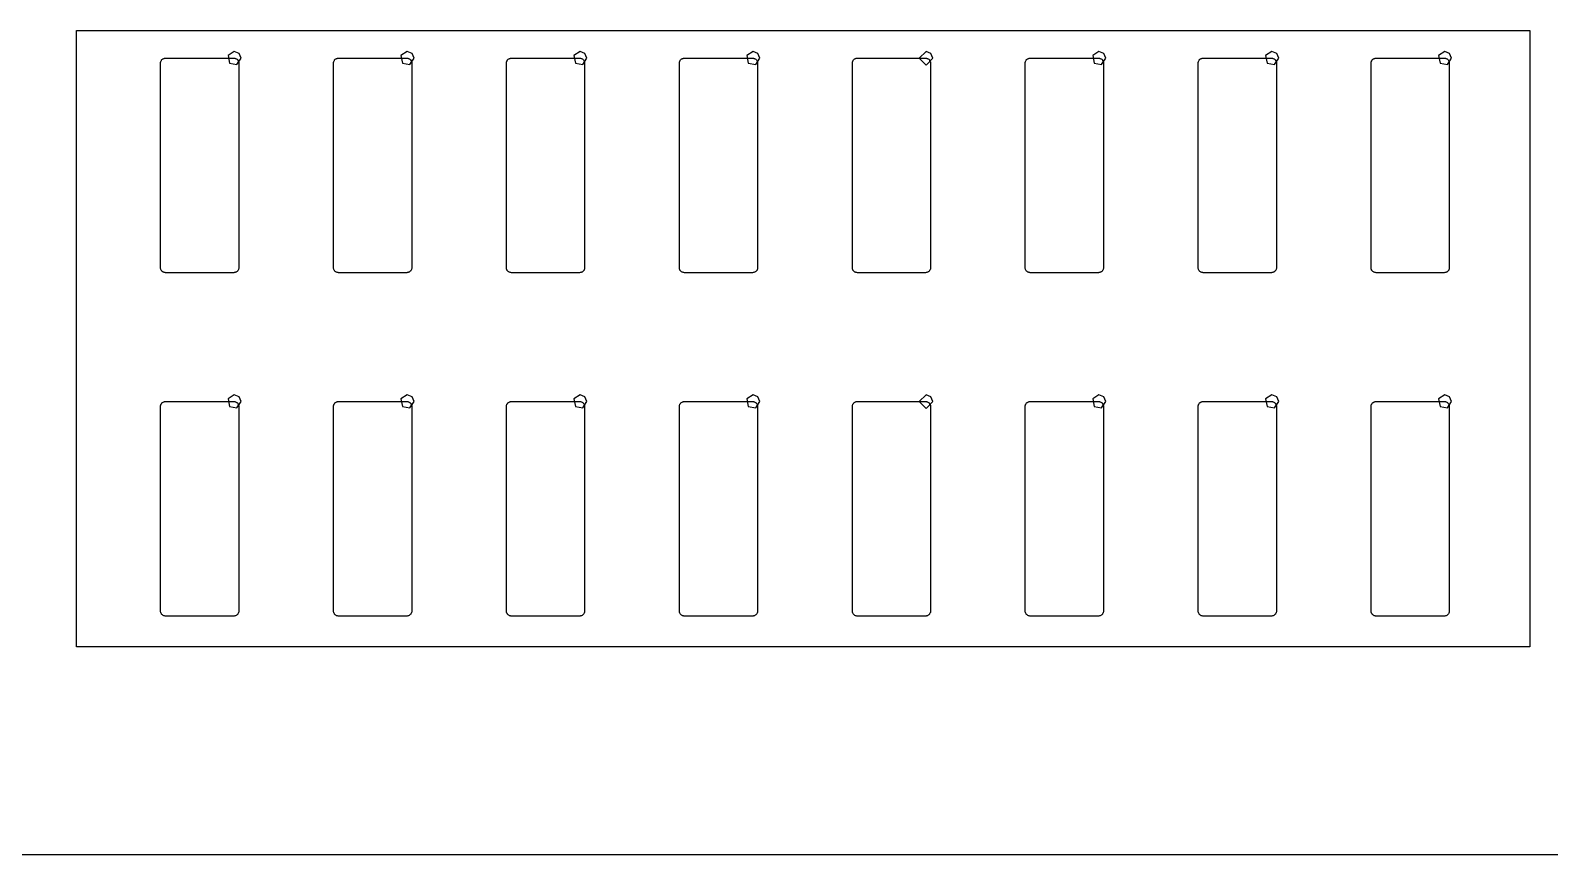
# Model space of a CAD drawing. Extents: x 114 to 258, y 8 to 198.
# Drawn here: x 220.57 to 242.89, y 153.01 to 165.11 of the extents above; entities that cross this region are included whole.
import ezdxf

# ---------------------------------------------------------------- set-up
doc = ezdxf.new("R2010")
doc.units = 0

msp = doc.modelspace()

# ---------------------------------------------------------------- linework, layer by layer
at = {"layer": 'Layer 1', "color": 7}
for points in [[(221.24924, 165.10996), (242.59794, 165.10996)], [(221.24924, 156.05994), (221.24924, 165.10996)], [(242.59794, 165.10996), (242.59794, 156.05994)], [(222.50146, 164.67562), (222.50654, 164.6807)], [(222.50654, 164.6807), (222.51162, 164.68578)], [(222.51162, 164.68578), (222.51924, 164.69086)], [(222.51924, 164.69086), (222.52432, 164.6934)], [(222.52432, 164.6934), (222.53194, 164.69594)], [(222.53194, 164.69594), (222.53956, 164.69848)], [(222.53956, 164.69848), (222.54464, 164.70102)], [(222.54464, 164.70102), (222.55226, 164.70102)], [(222.55226, 164.70102), (222.55988, 164.70356)], [(222.55988, 164.70356), (223.56064, 164.70356)], [(223.568514, 164.80102), (223.476126, 164.739288), (223.497803, 164.630309), (223.606782, 164.608632), (223.668514, 164.70102), (223.639225, 164.771731), (223.568514, 164.80102), (223.568514, 164.80102)], [(223.56064, 164.70356), (223.56826, 164.70102)], [(223.56826, 164.70102), (223.57588, 164.70102)], [(223.57588, 164.70102), (223.58096, 164.69848)], [(223.58096, 164.69848), (223.58858, 164.69594)], [(223.58858, 164.69594), (223.5962, 164.6934)], [(223.5962, 164.6934), (223.60128, 164.69086)], [(223.60128, 164.69086), (223.6089, 164.68578)], [(223.6089, 164.68578), (223.61398, 164.6807)], [(223.61398, 164.6807), (223.61906, 164.67562)], [(225.04146, 164.67562), (225.04654, 164.6807)], [(225.04654, 164.6807), (225.05162, 164.68578)], [(225.05162, 164.68578), (225.05924, 164.69086)], [(225.05924, 164.69086), (225.06432, 164.6934)], [(225.06432, 164.6934), (225.07194, 164.69594)], [(225.07194, 164.69594), (225.07956, 164.69848)], [(225.07956, 164.69848), (225.08464, 164.70102)], [(225.08464, 164.70102), (225.09226, 164.70102)], [(225.09226, 164.70102), (225.09988, 164.70356)], [(225.09988, 164.70356), (226.10064, 164.70356)], [(226.108514, 164.80102), (226.016126, 164.739288), (226.037803, 164.630309), (226.146782, 164.608632), (226.208514, 164.70102), (226.179225, 164.771731), (226.108514, 164.80102), (226.108514, 164.80102)], [(226.10064, 164.70356), (226.10826, 164.70102)], [(226.10826, 164.70102), (226.11588, 164.70102)], [(226.11588, 164.70102), (226.12096, 164.69848)], [(226.12096, 164.69848), (226.12858, 164.69594)], [(226.12858, 164.69594), (226.1362, 164.6934)], [(226.1362, 164.6934), (226.14128, 164.69086)], [(226.14128, 164.69086), (226.1489, 164.68578)], [(226.1489, 164.68578), (226.15398, 164.6807)], [(226.15398, 164.6807), (226.15906, 164.67562)], [(227.58146, 164.67562), (227.58654, 164.6807)], [(227.58654, 164.6807), (227.59162, 164.68578)], [(227.59162, 164.68578), (227.59924, 164.69086)], [(227.59924, 164.69086), (227.60432, 164.6934)], [(227.60432, 164.6934), (227.61194, 164.69594)], [(227.61194, 164.69594), (227.61956, 164.69848)], [(227.61956, 164.69848), (227.62464, 164.70102)], [(227.62464, 164.70102), (227.63226, 164.70102)], [(227.63226, 164.70102), (227.63988, 164.70356)], [(227.63988, 164.70356), (228.64064, 164.70356)], [(228.648514, 164.80102), (228.556126, 164.739288), (228.577803, 164.630309), (228.686782, 164.608632), (228.748514, 164.70102), (228.719225, 164.771731), (228.648514, 164.80102), (228.648514, 164.80102)], [(228.64064, 164.70356), (228.64826, 164.70102)], [(228.64826, 164.70102), (228.65588, 164.70102)], [(228.65588, 164.70102), (228.66096, 164.69848)], [(228.66096, 164.69848), (228.66858, 164.69594)], [(228.66858, 164.69594), (228.6762, 164.6934)], [(228.6762, 164.6934), (228.68128, 164.69086)], [(228.68128, 164.69086), (228.6889, 164.68578)], [(228.6889, 164.68578), (228.69398, 164.6807)], [(228.69398, 164.6807), (228.69906, 164.67562)], [(230.12146, 164.67562), (230.12654, 164.6807)], [(230.12654, 164.6807), (230.13162, 164.68578)], [(230.13162, 164.68578), (230.13924, 164.69086)], [(230.13924, 164.69086), (230.14432, 164.6934)], [(230.14432, 164.6934), (230.15194, 164.69594)], [(230.15194, 164.69594), (230.15956, 164.69848)], [(230.15956, 164.69848), (230.16464, 164.70102)], [(230.16464, 164.70102), (230.17226, 164.70102)], [(230.17226, 164.70102), (230.17988, 164.70356)], [(230.17988, 164.70356), (231.18064, 164.70356)], [(231.188514, 164.80102), (231.096126, 164.739288), (231.117803, 164.630309), (231.226782, 164.608632), (231.288514, 164.70102), (231.259225, 164.771731), (231.188514, 164.80102), (231.188514, 164.80102)], [(231.18064, 164.70356), (231.18826, 164.70102)], [(231.18826, 164.70102), (231.19588, 164.70102)], [(231.19588, 164.70102), (231.20096, 164.69848)], [(231.20096, 164.69848), (231.20858, 164.69594)], [(231.20858, 164.69594), (231.2162, 164.6934)], [(231.2162, 164.6934), (231.22128, 164.69086)], [(231.22128, 164.69086), (231.2289, 164.68578)], [(231.2289, 164.68578), (231.23398, 164.6807)], [(231.23398, 164.6807), (231.23906, 164.67562)], [(232.66146, 164.67562), (232.66654, 164.6807)], [(232.66654, 164.6807), (232.67162, 164.68578)], [(232.67162, 164.68578), (232.67924, 164.69086)], [(232.67924, 164.69086), (232.68432, 164.6934)], [(232.68432, 164.6934), (232.69194, 164.69594)], [(232.69194, 164.69594), (232.69956, 164.69848)], [(232.69956, 164.69848), (232.70464, 164.70102)], [(232.70464, 164.70102), (232.71226, 164.70102)], [(232.71226, 164.70102), (232.71988, 164.70356)], [(232.71988, 164.70356), (233.72064, 164.70356)], [(233.728514, 164.80102), (233.628514, 164.70102), (233.728514, 164.60102), (233.828514, 164.70102), (233.799225, 164.771731), (233.728514, 164.80102), (233.728514, 164.80102)], [(233.72064, 164.70356), (233.72826, 164.70102)], [(233.72826, 164.70102), (233.73588, 164.70102)], [(233.73588, 164.70102), (233.74096, 164.69848)], [(233.74096, 164.69848), (233.74858, 164.69594)], [(233.74858, 164.69594), (233.7562, 164.6934)], [(233.7562, 164.6934), (233.76128, 164.69086)], [(233.76128, 164.69086), (233.7689, 164.68578)], [(233.7689, 164.68578), (233.77398, 164.6807)], [(233.77398, 164.6807), (233.77906, 164.67562)], [(235.20146, 164.67562), (235.20654, 164.6807)], [(235.20654, 164.6807), (235.21162, 164.68578)], [(235.21162, 164.68578), (235.21924, 164.69086)], [(235.21924, 164.69086), (235.22432, 164.6934)], [(235.22432, 164.6934), (235.23194, 164.69594)], [(235.23194, 164.69594), (235.23956, 164.69848)], [(235.23956, 164.69848), (235.24464, 164.70102)], [(235.24464, 164.70102), (235.25226, 164.70102)], [(235.25226, 164.70102), (235.25988, 164.70356)], [(235.25988, 164.70356), (236.26064, 164.70356)], [(236.268514, 164.80102), (236.176126, 164.739288), (236.197803, 164.630309), (236.306782, 164.608632), (236.368514, 164.70102), (236.339225, 164.771731), (236.268514, 164.80102), (236.268514, 164.80102)], [(236.26064, 164.70356), (236.26826, 164.70102)], [(236.26826, 164.70102), (236.27588, 164.70102)], [(236.27588, 164.70102), (236.28096, 164.69848)], [(236.28096, 164.69848), (236.28858, 164.69594)], [(236.28858, 164.69594), (236.2962, 164.6934)], [(236.2962, 164.6934), (236.30128, 164.69086)], [(236.30128, 164.69086), (236.3089, 164.68578)], [(236.3089, 164.68578), (236.31398, 164.6807)], [(236.31398, 164.6807), (236.31906, 164.67562)], [(237.74146, 164.67562), (237.74654, 164.6807)], [(237.74654, 164.6807), (237.75162, 164.68578)], [(237.75162, 164.68578), (237.75924, 164.69086)], [(237.75924, 164.69086), (237.76432, 164.6934)], [(237.76432, 164.6934), (237.77194, 164.69594)], [(237.77194, 164.69594), (237.77956, 164.69848)], [(237.77956, 164.69848), (237.78464, 164.70102)], [(237.78464, 164.70102), (237.79226, 164.70102)], [(237.79226, 164.70102), (237.79988, 164.70356)], [(237.79988, 164.70356), (238.80064, 164.70356)], [(238.808514, 164.80102), (238.716126, 164.739288), (238.737803, 164.630309), (238.846782, 164.608632), (238.908514, 164.70102), (238.879225, 164.771731), (238.808514, 164.80102), (238.808514, 164.80102)], [(238.80064, 164.70356), (238.80826, 164.70102)], [(238.80826, 164.70102), (238.81588, 164.70102)], [(238.81588, 164.70102), (238.82096, 164.69848)], [(238.82096, 164.69848), (238.82858, 164.69594)], [(238.82858, 164.69594), (238.8362, 164.6934)], [(238.8362, 164.6934), (238.84128, 164.69086)], [(238.84128, 164.69086), (238.8489, 164.68578)], [(238.8489, 164.68578), (238.85398, 164.6807)], [(238.85398, 164.6807), (238.85906, 164.67562)], [(240.28146, 164.67562), (240.28654, 164.6807)], [(240.28654, 164.6807), (240.29162, 164.68578)], [(240.29162, 164.68578), (240.29924, 164.69086)], [(240.29924, 164.69086), (240.30432, 164.6934)], [(240.30432, 164.6934), (240.31194, 164.69594)], [(240.31194, 164.69594), (240.31956, 164.69848)], [(240.31956, 164.69848), (240.32464, 164.70102)], [(240.32464, 164.70102), (240.33226, 164.70102)], [(240.33226, 164.70102), (240.33988, 164.70356)], [(240.33988, 164.70356), (241.34064, 164.70356)], [(241.348514, 164.80102), (241.256126, 164.739288), (241.277803, 164.630309), (241.386782, 164.608632), (241.448514, 164.70102), (241.419225, 164.771731), (241.348514, 164.80102), (241.348514, 164.80102)], [(241.34064, 164.70356), (241.34826, 164.70102)], [(241.34826, 164.70102), (241.35588, 164.70102)], [(241.35588, 164.70102), (241.36096, 164.69848)], [(241.36096, 164.69848), (241.36858, 164.69594)], [(241.36858, 164.69594), (241.3762, 164.6934)], [(241.3762, 164.6934), (241.38128, 164.69086)], [(241.38128, 164.69086), (241.3889, 164.68578)], [(241.3889, 164.68578), (241.39398, 164.6807)], [(241.39398, 164.6807), (241.39906, 164.67562)], [(222.48622, 164.6426), (222.48876, 164.65022)], [(222.48622, 164.63498), (222.48622, 164.6426)], [(222.48622, 164.62736), (222.48622, 164.63498)], [(222.48622, 161.62762), (222.48622, 164.62736)], [(222.48876, 164.65022), (222.4913, 164.6553)], [(222.4913, 164.6553), (222.49384, 164.66292)], [(222.49384, 164.66292), (222.49892, 164.668)], [(222.49892, 164.668), (222.50146, 164.67562)], [(223.61906, 164.67562), (223.6216, 164.668)], [(223.6216, 164.668), (223.62668, 164.66292)], [(223.62668, 164.66292), (223.62922, 164.6553)], [(223.62922, 164.6553), (223.63176, 164.65022)], [(223.63176, 164.65022), (223.6343, 164.6426)], [(223.6343, 164.6426), (223.6343, 164.63498)], [(223.6343, 164.63498), (223.6343, 164.62736)], [(223.6343, 164.62736), (223.6343, 161.62762)], [(225.02622, 164.6426), (225.02876, 164.65022)], [(225.02622, 164.63498), (225.02622, 164.6426)], [(225.02622, 164.62736), (225.02622, 164.63498)], [(225.02622, 161.62762), (225.02622, 164.62736)], [(225.02876, 164.65022), (225.0313, 164.6553)], [(225.0313, 164.6553), (225.03384, 164.66292)], [(225.03384, 164.66292), (225.03892, 164.668)], [(225.03892, 164.668), (225.04146, 164.67562)], [(226.15906, 164.67562), (226.1616, 164.668)], [(226.1616, 164.668), (226.16668, 164.66292)], [(226.16668, 164.66292), (226.16922, 164.6553)], [(226.16922, 164.6553), (226.17176, 164.65022)], [(226.17176, 164.65022), (226.1743, 164.6426)], [(226.1743, 164.6426), (226.1743, 164.63498)], [(226.1743, 164.63498), (226.1743, 164.62736)], [(226.1743, 164.62736), (226.1743, 161.62762)], [(227.56622, 164.6426), (227.56876, 164.65022)], [(227.56622, 164.63498), (227.56622, 164.6426)], [(227.56622, 164.62736), (227.56622, 164.63498)], [(227.56622, 161.62762), (227.56622, 164.62736)], [(227.56876, 164.65022), (227.5713, 164.6553)], [(227.5713, 164.6553), (227.57384, 164.66292)], [(227.57384, 164.66292), (227.57892, 164.668)], [(227.57892, 164.668), (227.58146, 164.67562)], [(228.69906, 164.67562), (228.7016, 164.668)], [(228.7016, 164.668), (228.70668, 164.66292)], [(228.70668, 164.66292), (228.70922, 164.6553)], [(228.70922, 164.6553), (228.71176, 164.65022)], [(228.71176, 164.65022), (228.7143, 164.6426)], [(228.7143, 164.6426), (228.7143, 164.63498)], [(228.7143, 164.63498), (228.7143, 164.62736)], [(228.7143, 164.62736), (228.7143, 161.62762)], [(230.10622, 164.6426), (230.10876, 164.65022)], [(230.10622, 164.63498), (230.10622, 164.6426)], [(230.10622, 164.62736), (230.10622, 164.63498)], [(230.10622, 161.62762), (230.10622, 164.62736)], [(230.10876, 164.65022), (230.1113, 164.6553)], [(230.1113, 164.6553), (230.11384, 164.66292)], [(230.11384, 164.66292), (230.11892, 164.668)], [(230.11892, 164.668), (230.12146, 164.67562)], [(231.23906, 164.67562), (231.2416, 164.668)], [(231.2416, 164.668), (231.24668, 164.66292)], [(231.24668, 164.66292), (231.24922, 164.6553)], [(231.24922, 164.6553), (231.25176, 164.65022)], [(231.25176, 164.65022), (231.2543, 164.6426)], [(231.2543, 164.6426), (231.2543, 164.63498)], [(231.2543, 164.63498), (231.2543, 164.62736)], [(231.2543, 164.62736), (231.2543, 161.62762)], [(232.64622, 164.6426), (232.64876, 164.65022)], [(232.64622, 164.63498), (232.64622, 164.6426)], [(232.64622, 164.62736), (232.64622, 164.63498)], [(232.64622, 161.62762), (232.64622, 164.62736)], [(232.64876, 164.65022), (232.6513, 164.6553)], [(232.6513, 164.6553), (232.65384, 164.66292)], [(232.65384, 164.66292), (232.65892, 164.668)], [(232.65892, 164.668), (232.66146, 164.67562)], [(233.77906, 164.67562), (233.7816, 164.668)], [(233.7816, 164.668), (233.78668, 164.66292)], [(233.78668, 164.66292), (233.78922, 164.6553)], [(233.78922, 164.6553), (233.79176, 164.65022)], [(233.79176, 164.65022), (233.7943, 164.6426)], [(233.7943, 164.6426), (233.7943, 164.63498)], [(233.7943, 164.63498), (233.7943, 164.62736)], [(233.7943, 164.62736), (233.7943, 161.62762)], [(235.18622, 164.6426), (235.18876, 164.65022)], [(235.18622, 164.63498), (235.18622, 164.6426)], [(235.18622, 164.62736), (235.18622, 164.63498)], [(235.18622, 161.62762), (235.18622, 164.62736)], [(235.18876, 164.65022), (235.1913, 164.6553)], [(235.1913, 164.6553), (235.19384, 164.66292)], [(235.19384, 164.66292), (235.19892, 164.668)], [(235.19892, 164.668), (235.20146, 164.67562)], [(236.31906, 164.67562), (236.3216, 164.668)], [(236.3216, 164.668), (236.32668, 164.66292)], [(236.32668, 164.66292), (236.32922, 164.6553)], [(236.32922, 164.6553), (236.33176, 164.65022)], [(236.33176, 164.65022), (236.3343, 164.6426)], [(236.3343, 164.6426), (236.3343, 164.63498)], [(236.3343, 164.63498), (236.3343, 164.62736)], [(236.3343, 164.62736), (236.3343, 161.62762)], [(237.72622, 164.6426), (237.72876, 164.65022)], [(237.72622, 164.63498), (237.72622, 164.6426)], [(237.72622, 164.62736), (237.72622, 164.63498)], [(237.72622, 161.62762), (237.72622, 164.62736)], [(237.72876, 164.65022), (237.7313, 164.6553)], [(237.7313, 164.6553), (237.73384, 164.66292)], [(237.73384, 164.66292), (237.73892, 164.668)], [(237.73892, 164.668), (237.74146, 164.67562)], [(238.85906, 164.67562), (238.8616, 164.668)], [(238.8616, 164.668), (238.86668, 164.66292)], [(238.86668, 164.66292), (238.86922, 164.6553)], [(238.86922, 164.6553), (238.87176, 164.65022)], [(238.87176, 164.65022), (238.8743, 164.6426)], [(238.8743, 164.6426), (238.8743, 164.63498)], [(238.8743, 164.63498), (238.8743, 164.62736)], [(238.8743, 164.62736), (238.8743, 161.62762)], [(240.26622, 164.6426), (240.26876, 164.65022)], [(240.26622, 164.63498), (240.26622, 164.6426)], [(240.26622, 164.62736), (240.26622, 164.63498)], [(240.26622, 161.62762), (240.26622, 164.62736)], [(240.26876, 164.65022), (240.2713, 164.6553)], [(240.2713, 164.6553), (240.27384, 164.66292)], [(240.27384, 164.66292), (240.27892, 164.668)], [(240.27892, 164.668), (240.28146, 164.67562)], [(241.39906, 164.67562), (241.4016, 164.668)], [(241.4016, 164.668), (241.40668, 164.66292)], [(241.40668, 164.66292), (241.40922, 164.6553)], [(241.40922, 164.6553), (241.41176, 164.65022)], [(241.41176, 164.65022), (241.4143, 164.6426)], [(241.4143, 164.6426), (241.4143, 164.63498)], [(241.4143, 164.63498), (241.4143, 164.62736)], [(241.4143, 164.62736), (241.4143, 161.62762)], [(222.48622, 161.62), (222.48622, 161.62762)], [(222.48622, 161.61238), (222.48622, 161.62)], [(222.48876, 161.60476), (222.48622, 161.61238)], [(222.4913, 161.59968), (222.48876, 161.60476)], [(222.49384, 161.59206), (222.4913, 161.59968)], [(222.49892, 161.58698), (222.49384, 161.59206)], [(222.50146, 161.57936), (222.49892, 161.58698)], [(222.50654, 161.57428), (222.50146, 161.57936)], [(222.51162, 161.5692), (222.50654, 161.57428)], [(222.51924, 161.56412), (222.51162, 161.5692)], [(222.52432, 161.56158), (222.51924, 161.56412)], [(222.53194, 161.55904), (222.52432, 161.56158)], [(222.53956, 161.5565), (222.53194, 161.55904)], [(222.54464, 161.55396), (222.53956, 161.5565)], [(222.55226, 161.55396), (222.54464, 161.55396)], [(222.55988, 161.55142), (222.55226, 161.55396)], [(223.56826, 161.55396), (223.56064, 161.55142)], [(223.57588, 161.55396), (223.56826, 161.55396)], [(223.58096, 161.5565), (223.57588, 161.55396)], [(223.58858, 161.55904), (223.58096, 161.5565)], [(223.5962, 161.56158), (223.58858, 161.55904)], [(223.60128, 161.56412), (223.5962, 161.56158)], [(223.6089, 161.5692), (223.60128, 161.56412)], [(223.61398, 161.57428), (223.6089, 161.5692)], [(223.61906, 161.57936), (223.61398, 161.57428)], [(223.6216, 161.58698), (223.61906, 161.57936)], [(223.62668, 161.59206), (223.6216, 161.58698)], [(223.62922, 161.59968), (223.62668, 161.59206)], [(223.63176, 161.60476), (223.62922, 161.59968)], [(223.6343, 161.61238), (223.63176, 161.60476)], [(223.6343, 161.62762), (223.6343, 161.62)], [(223.6343, 161.62), (223.6343, 161.61238)], [(225.02622, 161.62), (225.02622, 161.62762)], [(225.02622, 161.61238), (225.02622, 161.62)], [(225.02876, 161.60476), (225.02622, 161.61238)], [(225.0313, 161.59968), (225.02876, 161.60476)], [(225.03384, 161.59206), (225.0313, 161.59968)], [(225.03892, 161.58698), (225.03384, 161.59206)], [(225.04146, 161.57936), (225.03892, 161.58698)], [(225.04654, 161.57428), (225.04146, 161.57936)], [(225.05162, 161.5692), (225.04654, 161.57428)], [(225.05924, 161.56412), (225.05162, 161.5692)], [(225.06432, 161.56158), (225.05924, 161.56412)], [(225.07194, 161.55904), (225.06432, 161.56158)], [(225.07956, 161.5565), (225.07194, 161.55904)], [(225.08464, 161.55396), (225.07956, 161.5565)], [(225.09226, 161.55396), (225.08464, 161.55396)], [(225.09988, 161.55142), (225.09226, 161.55396)], [(226.10826, 161.55396), (226.10064, 161.55142)], [(226.11588, 161.55396), (226.10826, 161.55396)], [(226.12096, 161.5565), (226.11588, 161.55396)], [(226.12858, 161.55904), (226.12096, 161.5565)], [(226.1362, 161.56158), (226.12858, 161.55904)], [(226.14128, 161.56412), (226.1362, 161.56158)], [(226.1489, 161.5692), (226.14128, 161.56412)], [(226.15398, 161.57428), (226.1489, 161.5692)], [(226.15906, 161.57936), (226.15398, 161.57428)], [(226.1616, 161.58698), (226.15906, 161.57936)], [(226.16668, 161.59206), (226.1616, 161.58698)], [(226.16922, 161.59968), (226.16668, 161.59206)], [(226.17176, 161.60476), (226.16922, 161.59968)], [(226.1743, 161.61238), (226.17176, 161.60476)], [(226.1743, 161.62762), (226.1743, 161.62)], [(226.1743, 161.62), (226.1743, 161.61238)], [(227.56622, 161.62), (227.56622, 161.62762)], [(227.56622, 161.61238), (227.56622, 161.62)], [(227.56876, 161.60476), (227.56622, 161.61238)], [(227.5713, 161.59968), (227.56876, 161.60476)], [(227.57384, 161.59206), (227.5713, 161.59968)], [(227.57892, 161.58698), (227.57384, 161.59206)], [(227.58146, 161.57936), (227.57892, 161.58698)], [(227.58654, 161.57428), (227.58146, 161.57936)], [(227.59162, 161.5692), (227.58654, 161.57428)], [(227.59924, 161.56412), (227.59162, 161.5692)], [(227.60432, 161.56158), (227.59924, 161.56412)], [(227.61194, 161.55904), (227.60432, 161.56158)], [(227.61956, 161.5565), (227.61194, 161.55904)], [(227.62464, 161.55396), (227.61956, 161.5565)], [(227.63226, 161.55396), (227.62464, 161.55396)], [(227.63988, 161.55142), (227.63226, 161.55396)], [(228.64826, 161.55396), (228.64064, 161.55142)], [(228.65588, 161.55396), (228.64826, 161.55396)], [(228.66096, 161.5565), (228.65588, 161.55396)], [(228.66858, 161.55904), (228.66096, 161.5565)], [(228.6762, 161.56158), (228.66858, 161.55904)], [(228.68128, 161.56412), (228.6762, 161.56158)], [(228.6889, 161.5692), (228.68128, 161.56412)], [(228.69398, 161.57428), (228.6889, 161.5692)], [(228.69906, 161.57936), (228.69398, 161.57428)], [(228.7016, 161.58698), (228.69906, 161.57936)], [(228.70668, 161.59206), (228.7016, 161.58698)], [(228.70922, 161.59968), (228.70668, 161.59206)], [(228.71176, 161.60476), (228.70922, 161.59968)], [(228.7143, 161.61238), (228.71176, 161.60476)], [(228.7143, 161.62762), (228.7143, 161.62)], [(228.7143, 161.62), (228.7143, 161.61238)], [(230.10622, 161.62), (230.10622, 161.62762)], [(230.10622, 161.61238), (230.10622, 161.62)], [(230.10876, 161.60476), (230.10622, 161.61238)], [(230.1113, 161.59968), (230.10876, 161.60476)], [(230.11384, 161.59206), (230.1113, 161.59968)], [(230.11892, 161.58698), (230.11384, 161.59206)], [(230.12146, 161.57936), (230.11892, 161.58698)], [(230.12654, 161.57428), (230.12146, 161.57936)], [(230.13162, 161.5692), (230.12654, 161.57428)], [(230.13924, 161.56412), (230.13162, 161.5692)], [(230.14432, 161.56158), (230.13924, 161.56412)], [(230.15194, 161.55904), (230.14432, 161.56158)], [(230.15956, 161.5565), (230.15194, 161.55904)], [(230.16464, 161.55396), (230.15956, 161.5565)], [(230.17226, 161.55396), (230.16464, 161.55396)], [(230.17988, 161.55142), (230.17226, 161.55396)], [(231.18826, 161.55396), (231.18064, 161.55142)], [(231.19588, 161.55396), (231.18826, 161.55396)], [(231.20096, 161.5565), (231.19588, 161.55396)], [(231.20858, 161.55904), (231.20096, 161.5565)], [(231.2162, 161.56158), (231.20858, 161.55904)], [(231.22128, 161.56412), (231.2162, 161.56158)], [(231.2289, 161.5692), (231.22128, 161.56412)], [(231.23398, 161.57428), (231.2289, 161.5692)], [(231.23906, 161.57936), (231.23398, 161.57428)], [(231.2416, 161.58698), (231.23906, 161.57936)], [(231.24668, 161.59206), (231.2416, 161.58698)], [(231.24922, 161.59968), (231.24668, 161.59206)], [(231.25176, 161.60476), (231.24922, 161.59968)], [(231.2543, 161.61238), (231.25176, 161.60476)], [(231.2543, 161.62762), (231.2543, 161.62)], [(231.2543, 161.62), (231.2543, 161.61238)], [(232.64622, 161.62), (232.64622, 161.62762)], [(232.64622, 161.61238), (232.64622, 161.62)], [(232.64876, 161.60476), (232.64622, 161.61238)], [(232.6513, 161.59968), (232.64876, 161.60476)], [(232.65384, 161.59206), (232.6513, 161.59968)], [(232.65892, 161.58698), (232.65384, 161.59206)], [(232.66146, 161.57936), (232.65892, 161.58698)], [(232.66654, 161.57428), (232.66146, 161.57936)], [(232.67162, 161.5692), (232.66654, 161.57428)], [(232.67924, 161.56412), (232.67162, 161.5692)], [(232.68432, 161.56158), (232.67924, 161.56412)], [(232.69194, 161.55904), (232.68432, 161.56158)], [(232.69956, 161.5565), (232.69194, 161.55904)], [(232.70464, 161.55396), (232.69956, 161.5565)], [(232.71226, 161.55396), (232.70464, 161.55396)], [(232.71988, 161.55142), (232.71226, 161.55396)], [(233.72826, 161.55396), (233.72064, 161.55142)], [(233.73588, 161.55396), (233.72826, 161.55396)], [(233.74096, 161.5565), (233.73588, 161.55396)], [(233.74858, 161.55904), (233.74096, 161.5565)], [(233.7562, 161.56158), (233.74858, 161.55904)], [(233.76128, 161.56412), (233.7562, 161.56158)], [(233.7689, 161.5692), (233.76128, 161.56412)], [(233.77398, 161.57428), (233.7689, 161.5692)], [(233.77906, 161.57936), (233.77398, 161.57428)], [(233.7816, 161.58698), (233.77906, 161.57936)], [(233.78668, 161.59206), (233.7816, 161.58698)], [(233.78922, 161.59968), (233.78668, 161.59206)], [(233.79176, 161.60476), (233.78922, 161.59968)], [(233.7943, 161.61238), (233.79176, 161.60476)], [(233.7943, 161.62762), (233.7943, 161.62)], [(233.7943, 161.62), (233.7943, 161.61238)], [(235.18622, 161.62), (235.18622, 161.62762)], [(235.18622, 161.61238), (235.18622, 161.62)], [(235.18876, 161.60476), (235.18622, 161.61238)], [(235.1913, 161.59968), (235.18876, 161.60476)], [(235.19384, 161.59206), (235.1913, 161.59968)], [(235.19892, 161.58698), (235.19384, 161.59206)], [(235.20146, 161.57936), (235.19892, 161.58698)], [(235.20654, 161.57428), (235.20146, 161.57936)], [(235.21162, 161.5692), (235.20654, 161.57428)], [(235.21924, 161.56412), (235.21162, 161.5692)], [(235.22432, 161.56158), (235.21924, 161.56412)], [(235.23194, 161.55904), (235.22432, 161.56158)], [(235.23956, 161.5565), (235.23194, 161.55904)], [(235.24464, 161.55396), (235.23956, 161.5565)], [(235.25226, 161.55396), (235.24464, 161.55396)], [(235.25988, 161.55142), (235.25226, 161.55396)], [(236.26826, 161.55396), (236.26064, 161.55142)], [(236.27588, 161.55396), (236.26826, 161.55396)], [(236.28096, 161.5565), (236.27588, 161.55396)], [(236.28858, 161.55904), (236.28096, 161.5565)], [(236.2962, 161.56158), (236.28858, 161.55904)], [(236.30128, 161.56412), (236.2962, 161.56158)], [(236.3089, 161.5692), (236.30128, 161.56412)], [(236.31398, 161.57428), (236.3089, 161.5692)], [(236.31906, 161.57936), (236.31398, 161.57428)], [(236.3216, 161.58698), (236.31906, 161.57936)], [(236.32668, 161.59206), (236.3216, 161.58698)], [(236.32922, 161.59968), (236.32668, 161.59206)], [(236.33176, 161.60476), (236.32922, 161.59968)], [(236.3343, 161.61238), (236.33176, 161.60476)], [(236.3343, 161.62762), (236.3343, 161.62)], [(236.3343, 161.62), (236.3343, 161.61238)], [(237.72622, 161.62), (237.72622, 161.62762)], [(237.72622, 161.61238), (237.72622, 161.62)], [(237.72876, 161.60476), (237.72622, 161.61238)], [(237.7313, 161.59968), (237.72876, 161.60476)], [(237.73384, 161.59206), (237.7313, 161.59968)], [(237.73892, 161.58698), (237.73384, 161.59206)], [(237.74146, 161.57936), (237.73892, 161.58698)], [(237.74654, 161.57428), (237.74146, 161.57936)], [(237.75162, 161.5692), (237.74654, 161.57428)], [(237.75924, 161.56412), (237.75162, 161.5692)], [(237.76432, 161.56158), (237.75924, 161.56412)], [(237.77194, 161.55904), (237.76432, 161.56158)], [(237.77956, 161.5565), (237.77194, 161.55904)], [(237.78464, 161.55396), (237.77956, 161.5565)], [(237.79226, 161.55396), (237.78464, 161.55396)], [(237.79988, 161.55142), (237.79226, 161.55396)], [(238.80826, 161.55396), (238.80064, 161.55142)], [(238.81588, 161.55396), (238.80826, 161.55396)], [(238.82096, 161.5565), (238.81588, 161.55396)], [(238.82858, 161.55904), (238.82096, 161.5565)], [(238.8362, 161.56158), (238.82858, 161.55904)], [(238.84128, 161.56412), (238.8362, 161.56158)], [(238.8489, 161.5692), (238.84128, 161.56412)], [(238.85398, 161.57428), (238.8489, 161.5692)], [(238.85906, 161.57936), (238.85398, 161.57428)], [(238.8616, 161.58698), (238.85906, 161.57936)], [(238.86668, 161.59206), (238.8616, 161.58698)], [(238.86922, 161.59968), (238.86668, 161.59206)], [(238.87176, 161.60476), (238.86922, 161.59968)], [(238.8743, 161.61238), (238.87176, 161.60476)], [(238.8743, 161.62762), (238.8743, 161.62)], [(238.8743, 161.62), (238.8743, 161.61238)], [(240.26622, 161.62), (240.26622, 161.62762)], [(240.26622, 161.61238), (240.26622, 161.62)], [(240.26876, 161.60476), (240.26622, 161.61238)], [(240.2713, 161.59968), (240.26876, 161.60476)], [(240.27384, 161.59206), (240.2713, 161.59968)], [(240.27892, 161.58698), (240.27384, 161.59206)], [(240.28146, 161.57936), (240.27892, 161.58698)], [(240.28654, 161.57428), (240.28146, 161.57936)], [(240.29162, 161.5692), (240.28654, 161.57428)], [(240.29924, 161.56412), (240.29162, 161.5692)], [(240.30432, 161.56158), (240.29924, 161.56412)], [(240.31194, 161.55904), (240.30432, 161.56158)], [(240.31956, 161.5565), (240.31194, 161.55904)], [(240.32464, 161.55396), (240.31956, 161.5565)], [(240.33226, 161.55396), (240.32464, 161.55396)], [(240.33988, 161.55142), (240.33226, 161.55396)], [(241.34826, 161.55396), (241.34064, 161.55142)], [(241.35588, 161.55396), (241.34826, 161.55396)], [(241.36096, 161.5565), (241.35588, 161.55396)], [(241.36858, 161.55904), (241.36096, 161.5565)], [(241.3762, 161.56158), (241.36858, 161.55904)], [(241.38128, 161.56412), (241.3762, 161.56158)], [(241.3889, 161.5692), (241.38128, 161.56412)], [(241.39398, 161.57428), (241.3889, 161.5692)], [(241.39906, 161.57936), (241.39398, 161.57428)], [(241.4016, 161.58698), (241.39906, 161.57936)], [(241.40668, 161.59206), (241.4016, 161.58698)], [(241.40922, 161.59968), (241.40668, 161.59206)], [(241.41176, 161.60476), (241.40922, 161.59968)], [(241.4143, 161.61238), (241.41176, 161.60476)], [(241.4143, 161.62762), (241.4143, 161.62)], [(241.4143, 161.62), (241.4143, 161.61238)], [(223.56064, 161.55142), (222.55988, 161.55142)], [(226.10064, 161.55142), (225.09988, 161.55142)], [(228.64064, 161.55142), (227.63988, 161.55142)], [(231.18064, 161.55142), (230.17988, 161.55142)], [(233.72064, 161.55142), (232.71988, 161.55142)], [(236.26064, 161.55142), (235.25988, 161.55142)], [(238.80064, 161.55142), (237.79988, 161.55142)], [(241.34064, 161.55142), (240.33988, 161.55142)], [(222.48622, 159.60324), (222.48876, 159.60832)], [(222.48622, 159.59562), (222.48622, 159.60324)], [(222.48622, 159.588), (222.48622, 159.59562)], [(222.48622, 156.58826), (222.48622, 159.588)], [(222.48876, 159.60832), (222.4913, 159.61594)], [(222.4913, 159.61594), (222.49384, 159.62356)], [(222.49384, 159.62356), (222.49892, 159.62864)], [(222.49892, 159.62864), (222.50146, 159.63372)], [(222.50146, 159.63372), (222.50654, 159.64134)], [(222.50654, 159.64134), (222.51162, 159.64642)], [(222.51162, 159.64642), (222.51924, 159.64896)], [(222.51924, 159.64896), (222.52432, 159.65404)], [(222.52432, 159.65404), (222.53194, 159.65658)], [(222.53194, 159.65658), (222.53956, 159.65912)], [(222.53956, 159.65912), (222.54464, 159.66166)], [(222.54464, 159.66166), (222.55226, 159.66166)], [(222.55226, 159.66166), (222.55988, 159.66166)], [(222.55988, 159.66166), (223.56064, 159.66166)], [(223.568514, 159.760898), (223.476126, 159.699166), (223.497803, 159.590187), (223.606782, 159.56851), (223.668514, 159.660898), (223.639225, 159.731609), (223.568514, 159.760898), (223.568514, 159.760898)], [(223.56064, 159.66166), (223.56826, 159.66166)], [(223.56826, 159.66166), (223.57588, 159.66166)], [(223.57588, 159.66166), (223.58096, 159.65912)], [(223.58096, 159.65912), (223.58858, 159.65658)], [(223.58858, 159.65658), (223.5962, 159.65404)], [(223.5962, 159.65404), (223.60128, 159.64896)], [(223.60128, 159.64896), (223.6089, 159.64642)], [(223.6089, 159.64642), (223.61398, 159.64134)], [(223.61398, 159.64134), (223.61906, 159.63372)], [(223.61906, 159.63372), (223.6216, 159.62864)], [(223.6216, 159.62864), (223.62668, 159.62356)], [(223.62668, 159.62356), (223.62922, 159.61594)], [(223.62922, 159.61594), (223.63176, 159.60832)], [(223.63176, 159.60832), (223.6343, 159.60324)], [(223.6343, 159.60324), (223.6343, 159.59562)], [(223.6343, 159.59562), (223.6343, 159.588)], [(223.6343, 159.588), (223.6343, 156.58826)], [(225.02622, 159.60324), (225.02876, 159.60832)], [(225.02622, 159.59562), (225.02622, 159.60324)], [(225.02622, 159.588), (225.02622, 159.59562)], [(225.02622, 156.58826), (225.02622, 159.588)], [(225.02876, 159.60832), (225.0313, 159.61594)], [(225.0313, 159.61594), (225.03384, 159.62356)], [(225.03384, 159.62356), (225.03892, 159.62864)], [(225.03892, 159.62864), (225.04146, 159.63372)], [(225.04146, 159.63372), (225.04654, 159.64134)], [(225.04654, 159.64134), (225.05162, 159.64642)], [(225.05162, 159.64642), (225.05924, 159.64896)], [(225.05924, 159.64896), (225.06432, 159.65404)], [(225.06432, 159.65404), (225.07194, 159.65658)], [(225.07194, 159.65658), (225.07956, 159.65912)], [(225.07956, 159.65912), (225.08464, 159.66166)], [(225.08464, 159.66166), (225.09226, 159.66166)], [(225.09226, 159.66166), (225.09988, 159.66166)], [(225.09988, 159.66166), (226.10064, 159.66166)], [(226.108514, 159.760898), (226.016126, 159.699166), (226.037803, 159.590187), (226.146782, 159.56851), (226.208514, 159.660898), (226.179225, 159.731609), (226.108514, 159.760898), (226.108514, 159.760898)], [(226.10064, 159.66166), (226.10826, 159.66166)], [(226.10826, 159.66166), (226.11588, 159.66166)], [(226.11588, 159.66166), (226.12096, 159.65912)], [(226.12096, 159.65912), (226.12858, 159.65658)], [(226.12858, 159.65658), (226.1362, 159.65404)], [(226.1362, 159.65404), (226.14128, 159.64896)], [(226.14128, 159.64896), (226.1489, 159.64642)], [(226.1489, 159.64642), (226.15398, 159.64134)], [(226.15398, 159.64134), (226.15906, 159.63372)], [(226.15906, 159.63372), (226.1616, 159.62864)], [(226.1616, 159.62864), (226.16668, 159.62356)], [(226.16668, 159.62356), (226.16922, 159.61594)], [(226.16922, 159.61594), (226.17176, 159.60832)], [(226.17176, 159.60832), (226.1743, 159.60324)], [(226.1743, 159.60324), (226.1743, 159.59562)], [(226.1743, 159.59562), (226.1743, 159.588)], [(226.1743, 159.588), (226.1743, 156.58826)], [(227.56622, 159.60324), (227.56876, 159.60832)], [(227.56622, 159.59562), (227.56622, 159.60324)], [(227.56622, 159.588), (227.56622, 159.59562)], [(227.56622, 156.58826), (227.56622, 159.588)], [(227.56876, 159.60832), (227.5713, 159.61594)], [(227.5713, 159.61594), (227.57384, 159.62356)], [(227.57384, 159.62356), (227.57892, 159.62864)], [(227.57892, 159.62864), (227.58146, 159.63372)], [(227.58146, 159.63372), (227.58654, 159.64134)], [(227.58654, 159.64134), (227.59162, 159.64642)], [(227.59162, 159.64642), (227.59924, 159.64896)], [(227.59924, 159.64896), (227.60432, 159.65404)], [(227.60432, 159.65404), (227.61194, 159.65658)], [(227.61194, 159.65658), (227.61956, 159.65912)], [(227.61956, 159.65912), (227.62464, 159.66166)], [(227.62464, 159.66166), (227.63226, 159.66166)], [(227.63226, 159.66166), (227.63988, 159.66166)], [(227.63988, 159.66166), (228.64064, 159.66166)], [(228.648514, 159.760898), (228.556126, 159.699166), (228.577803, 159.590187), (228.686782, 159.56851), (228.748514, 159.660898), (228.719225, 159.731609), (228.648514, 159.760898), (228.648514, 159.760898)], [(228.64064, 159.66166), (228.64826, 159.66166)], [(228.64826, 159.66166), (228.65588, 159.66166)], [(228.65588, 159.66166), (228.66096, 159.65912)], [(228.66096, 159.65912), (228.66858, 159.65658)], [(228.66858, 159.65658), (228.6762, 159.65404)], [(228.6762, 159.65404), (228.68128, 159.64896)], [(228.68128, 159.64896), (228.6889, 159.64642)], [(228.6889, 159.64642), (228.69398, 159.64134)], [(228.69398, 159.64134), (228.69906, 159.63372)], [(228.69906, 159.63372), (228.7016, 159.62864)], [(228.7016, 159.62864), (228.70668, 159.62356)], [(228.70668, 159.62356), (228.70922, 159.61594)], [(228.70922, 159.61594), (228.71176, 159.60832)], [(228.71176, 159.60832), (228.7143, 159.60324)], [(228.7143, 159.60324), (228.7143, 159.59562)], [(228.7143, 159.59562), (228.7143, 159.588)], [(228.7143, 159.588), (228.7143, 156.58826)], [(230.10622, 159.60324), (230.10876, 159.60832)], [(230.10622, 159.59562), (230.10622, 159.60324)], [(230.10622, 159.588), (230.10622, 159.59562)], [(230.10622, 156.58826), (230.10622, 159.588)], [(230.10876, 159.60832), (230.1113, 159.61594)], [(230.1113, 159.61594), (230.11384, 159.62356)], [(230.11384, 159.62356), (230.11892, 159.62864)], [(230.11892, 159.62864), (230.12146, 159.63372)], [(230.12146, 159.63372), (230.12654, 159.64134)], [(230.12654, 159.64134), (230.13162, 159.64642)], [(230.13162, 159.64642), (230.13924, 159.64896)], [(230.13924, 159.64896), (230.14432, 159.65404)], [(230.14432, 159.65404), (230.15194, 159.65658)], [(230.15194, 159.65658), (230.15956, 159.65912)], [(230.15956, 159.65912), (230.16464, 159.66166)], [(230.16464, 159.66166), (230.17226, 159.66166)], [(230.17226, 159.66166), (230.17988, 159.66166)], [(230.17988, 159.66166), (231.18064, 159.66166)], [(231.188514, 159.760898), (231.096126, 159.699166), (231.117803, 159.590187), (231.226782, 159.56851), (231.288514, 159.660898), (231.259225, 159.731609), (231.188514, 159.760898), (231.188514, 159.760898)], [(231.18064, 159.66166), (231.18826, 159.66166)], [(231.18826, 159.66166), (231.19588, 159.66166)], [(231.19588, 159.66166), (231.20096, 159.65912)], [(231.20096, 159.65912), (231.20858, 159.65658)], [(231.20858, 159.65658), (231.2162, 159.65404)], [(231.2162, 159.65404), (231.22128, 159.64896)], [(231.22128, 159.64896), (231.2289, 159.64642)], [(231.2289, 159.64642), (231.23398, 159.64134)], [(231.23398, 159.64134), (231.23906, 159.63372)], [(231.23906, 159.63372), (231.2416, 159.62864)], [(231.2416, 159.62864), (231.24668, 159.62356)], [(231.24668, 159.62356), (231.24922, 159.61594)], [(231.24922, 159.61594), (231.25176, 159.60832)], [(231.25176, 159.60832), (231.2543, 159.60324)], [(231.2543, 159.60324), (231.2543, 159.59562)], [(231.2543, 159.59562), (231.2543, 159.588)], [(231.2543, 159.588), (231.2543, 156.58826)], [(232.64622, 159.60324), (232.64876, 159.60832)], [(232.64622, 159.59562), (232.64622, 159.60324)], [(232.64622, 159.588), (232.64622, 159.59562)], [(232.64622, 156.58826), (232.64622, 159.588)], [(232.64876, 159.60832), (232.6513, 159.61594)], [(232.6513, 159.61594), (232.65384, 159.62356)], [(232.65384, 159.62356), (232.65892, 159.62864)], [(232.65892, 159.62864), (232.66146, 159.63372)], [(232.66146, 159.63372), (232.66654, 159.64134)], [(232.66654, 159.64134), (232.67162, 159.64642)], [(232.67162, 159.64642), (232.67924, 159.64896)], [(232.67924, 159.64896), (232.68432, 159.65404)], [(232.68432, 159.65404), (232.69194, 159.65658)], [(232.69194, 159.65658), (232.69956, 159.65912)], [(232.69956, 159.65912), (232.70464, 159.66166)], [(232.70464, 159.66166), (232.71226, 159.66166)], [(232.71226, 159.66166), (232.71988, 159.66166)], [(232.71988, 159.66166), (233.72064, 159.66166)], [(233.728514, 159.760898), (233.628514, 159.660898), (233.728514, 159.560898), (233.828514, 159.660898), (233.799225, 159.731609), (233.728514, 159.760898), (233.728514, 159.760898)], [(233.72064, 159.66166), (233.72826, 159.66166)], [(233.72826, 159.66166), (233.73588, 159.66166)], [(233.73588, 159.66166), (233.74096, 159.65912)], [(233.74096, 159.65912), (233.74858, 159.65658)], [(233.74858, 159.65658), (233.7562, 159.65404)], [(233.7562, 159.65404), (233.76128, 159.64896)], [(233.76128, 159.64896), (233.7689, 159.64642)], [(233.7689, 159.64642), (233.77398, 159.64134)], [(233.77398, 159.64134), (233.77906, 159.63372)], [(233.77906, 159.63372), (233.7816, 159.62864)], [(233.7816, 159.62864), (233.78668, 159.62356)], [(233.78668, 159.62356), (233.78922, 159.61594)], [(233.78922, 159.61594), (233.79176, 159.60832)], [(233.79176, 159.60832), (233.7943, 159.60324)], [(233.7943, 159.60324), (233.7943, 159.59562)], [(233.7943, 159.59562), (233.7943, 159.588)], [(233.7943, 159.588), (233.7943, 156.58826)], [(235.18622, 159.60324), (235.18876, 159.60832)], [(235.18622, 159.59562), (235.18622, 159.60324)], [(235.18622, 159.588), (235.18622, 159.59562)], [(235.18622, 156.58826), (235.18622, 159.588)], [(235.18876, 159.60832), (235.1913, 159.61594)], [(235.1913, 159.61594), (235.19384, 159.62356)], [(235.19384, 159.62356), (235.19892, 159.62864)], [(235.19892, 159.62864), (235.20146, 159.63372)], [(235.20146, 159.63372), (235.20654, 159.64134)], [(235.20654, 159.64134), (235.21162, 159.64642)], [(235.21162, 159.64642), (235.21924, 159.64896)], [(235.21924, 159.64896), (235.22432, 159.65404)], [(235.22432, 159.65404), (235.23194, 159.65658)], [(235.23194, 159.65658), (235.23956, 159.65912)], [(235.23956, 159.65912), (235.24464, 159.66166)], [(235.24464, 159.66166), (235.25226, 159.66166)], [(235.25226, 159.66166), (235.25988, 159.66166)], [(235.25988, 159.66166), (236.26064, 159.66166)], [(236.268514, 159.760898), (236.176126, 159.699166), (236.197803, 159.590187), (236.306782, 159.56851), (236.368514, 159.660898), (236.339225, 159.731609), (236.268514, 159.760898), (236.268514, 159.760898)], [(236.26064, 159.66166), (236.26826, 159.66166)], [(236.26826, 159.66166), (236.27588, 159.66166)], [(236.27588, 159.66166), (236.28096, 159.65912)], [(236.28096, 159.65912), (236.28858, 159.65658)], [(236.28858, 159.65658), (236.2962, 159.65404)], [(236.2962, 159.65404), (236.30128, 159.64896)], [(236.30128, 159.64896), (236.3089, 159.64642)], [(236.3089, 159.64642), (236.31398, 159.64134)], [(236.31398, 159.64134), (236.31906, 159.63372)], [(236.31906, 159.63372), (236.3216, 159.62864)], [(236.3216, 159.62864), (236.32668, 159.62356)], [(236.32668, 159.62356), (236.32922, 159.61594)], [(236.32922, 159.61594), (236.33176, 159.60832)], [(236.33176, 159.60832), (236.3343, 159.60324)], [(236.3343, 159.60324), (236.3343, 159.59562)], [(236.3343, 159.59562), (236.3343, 159.588)], [(236.3343, 159.588), (236.3343, 156.58826)], [(237.72622, 159.60324), (237.72876, 159.60832)], [(237.72622, 159.59562), (237.72622, 159.60324)], [(237.72622, 159.588), (237.72622, 159.59562)], [(237.72622, 156.58826), (237.72622, 159.588)], [(237.72876, 159.60832), (237.7313, 159.61594)], [(237.7313, 159.61594), (237.73384, 159.62356)], [(237.73384, 159.62356), (237.73892, 159.62864)], [(237.73892, 159.62864), (237.74146, 159.63372)], [(237.74146, 159.63372), (237.74654, 159.64134)], [(237.74654, 159.64134), (237.75162, 159.64642)], [(237.75162, 159.64642), (237.75924, 159.64896)], [(237.75924, 159.64896), (237.76432, 159.65404)], [(237.76432, 159.65404), (237.77194, 159.65658)], [(237.77194, 159.65658), (237.77956, 159.65912)], [(237.77956, 159.65912), (237.78464, 159.66166)], [(237.78464, 159.66166), (237.79226, 159.66166)], [(237.79226, 159.66166), (237.79988, 159.66166)], [(237.79988, 159.66166), (238.80064, 159.66166)], [(238.808514, 159.760898), (238.716126, 159.699166), (238.737803, 159.590187), (238.846782, 159.56851), (238.908514, 159.660898), (238.879225, 159.731609), (238.808514, 159.760898), (238.808514, 159.760898)], [(238.80064, 159.66166), (238.80826, 159.66166)], [(238.80826, 159.66166), (238.81588, 159.66166)], [(238.81588, 159.66166), (238.82096, 159.65912)], [(238.82096, 159.65912), (238.82858, 159.65658)], [(238.82858, 159.65658), (238.8362, 159.65404)], [(238.8362, 159.65404), (238.84128, 159.64896)], [(238.84128, 159.64896), (238.8489, 159.64642)], [(238.8489, 159.64642), (238.85398, 159.64134)], [(238.85398, 159.64134), (238.85906, 159.63372)], [(238.85906, 159.63372), (238.8616, 159.62864)], [(238.8616, 159.62864), (238.86668, 159.62356)], [(238.86668, 159.62356), (238.86922, 159.61594)], [(238.86922, 159.61594), (238.87176, 159.60832)], [(238.87176, 159.60832), (238.8743, 159.60324)], [(238.8743, 159.60324), (238.8743, 159.59562)], [(238.8743, 159.59562), (238.8743, 159.588)], [(238.8743, 159.588), (238.8743, 156.58826)], [(240.26622, 159.60324), (240.26876, 159.60832)], [(240.26622, 159.59562), (240.26622, 159.60324)], [(240.26622, 159.588), (240.26622, 159.59562)], [(240.26622, 156.58826), (240.26622, 159.588)], [(240.26876, 159.60832), (240.2713, 159.61594)], [(240.2713, 159.61594), (240.27384, 159.62356)], [(240.27384, 159.62356), (240.27892, 159.62864)], [(240.27892, 159.62864), (240.28146, 159.63372)], [(240.28146, 159.63372), (240.28654, 159.64134)], [(240.28654, 159.64134), (240.29162, 159.64642)], [(240.29162, 159.64642), (240.29924, 159.64896)], [(240.29924, 159.64896), (240.30432, 159.65404)], [(240.30432, 159.65404), (240.31194, 159.65658)], [(240.31194, 159.65658), (240.31956, 159.65912)], [(240.31956, 159.65912), (240.32464, 159.66166)], [(240.32464, 159.66166), (240.33226, 159.66166)], [(240.33226, 159.66166), (240.33988, 159.66166)], [(240.33988, 159.66166), (241.34064, 159.66166)], [(241.348514, 159.760898), (241.256126, 159.699166), (241.277803, 159.590187), (241.386782, 159.56851), (241.448514, 159.660898), (241.419225, 159.731609), (241.348514, 159.760898), (241.348514, 159.760898)], [(241.34064, 159.66166), (241.34826, 159.66166)], [(241.34826, 159.66166), (241.35588, 159.66166)], [(241.35588, 159.66166), (241.36096, 159.65912)], [(241.36096, 159.65912), (241.36858, 159.65658)], [(241.36858, 159.65658), (241.3762, 159.65404)], [(241.3762, 159.65404), (241.38128, 159.64896)], [(241.38128, 159.64896), (241.3889, 159.64642)], [(241.3889, 159.64642), (241.39398, 159.64134)], [(241.39398, 159.64134), (241.39906, 159.63372)], [(241.39906, 159.63372), (241.4016, 159.62864)], [(241.4016, 159.62864), (241.40668, 159.62356)], [(241.40668, 159.62356), (241.40922, 159.61594)], [(241.40922, 159.61594), (241.41176, 159.60832)], [(241.41176, 159.60832), (241.4143, 159.60324)], [(241.4143, 159.60324), (241.4143, 159.59562)], [(241.4143, 159.59562), (241.4143, 159.588)], [(241.4143, 159.588), (241.4143, 156.58826)], [(222.48622, 156.58064), (222.48622, 156.58826)], [(222.48622, 156.57302), (222.48622, 156.58064)], [(222.48876, 156.5654), (222.48622, 156.57302)], [(222.4913, 156.55778), (222.48876, 156.5654)], [(222.49384, 156.5527), (222.4913, 156.55778)], [(222.49892, 156.54508), (222.49384, 156.5527)], [(222.50146, 156.54), (222.49892, 156.54508)], [(222.50654, 156.53492), (222.50146, 156.54)], [(222.51162, 156.52984), (222.50654, 156.53492)], [(222.51924, 156.52476), (222.51162, 156.52984)], [(222.52432, 156.52222), (222.51924, 156.52476)], [(222.53194, 156.51714), (222.52432, 156.52222)], [(222.53956, 156.5146), (222.53194, 156.51714)], [(222.54464, 156.5146), (222.53956, 156.5146)], [(222.55226, 156.51206), (222.54464, 156.5146)], [(222.55988, 156.51206), (222.55226, 156.51206)], [(223.56064, 156.51206), (222.55988, 156.51206)], [(223.56826, 156.51206), (223.56064, 156.51206)], [(223.57588, 156.5146), (223.56826, 156.51206)], [(223.58096, 156.5146), (223.57588, 156.5146)], [(223.58858, 156.51714), (223.58096, 156.5146)], [(223.5962, 156.52222), (223.58858, 156.51714)], [(223.60128, 156.52476), (223.5962, 156.52222)], [(223.6089, 156.52984), (223.60128, 156.52476)], [(223.61398, 156.53492), (223.6089, 156.52984)], [(223.61906, 156.54), (223.61398, 156.53492)], [(223.6216, 156.54508), (223.61906, 156.54)], [(223.62668, 156.5527), (223.6216, 156.54508)], [(223.62922, 156.55778), (223.62668, 156.5527)], [(223.63176, 156.5654), (223.62922, 156.55778)], [(223.6343, 156.57302), (223.63176, 156.5654)], [(223.6343, 156.58826), (223.6343, 156.58064)], [(223.6343, 156.58064), (223.6343, 156.57302)], [(225.02622, 156.58064), (225.02622, 156.58826)], [(225.02622, 156.57302), (225.02622, 156.58064)], [(225.02876, 156.5654), (225.02622, 156.57302)], [(225.0313, 156.55778), (225.02876, 156.5654)], [(225.03384, 156.5527), (225.0313, 156.55778)], [(225.03892, 156.54508), (225.03384, 156.5527)], [(225.04146, 156.54), (225.03892, 156.54508)], [(225.04654, 156.53492), (225.04146, 156.54)], [(225.05162, 156.52984), (225.04654, 156.53492)], [(225.05924, 156.52476), (225.05162, 156.52984)], [(225.06432, 156.52222), (225.05924, 156.52476)], [(225.07194, 156.51714), (225.06432, 156.52222)], [(225.07956, 156.5146), (225.07194, 156.51714)], [(225.08464, 156.5146), (225.07956, 156.5146)], [(225.09226, 156.51206), (225.08464, 156.5146)], [(225.09988, 156.51206), (225.09226, 156.51206)], [(226.10064, 156.51206), (225.09988, 156.51206)], [(226.10826, 156.51206), (226.10064, 156.51206)], [(226.11588, 156.5146), (226.10826, 156.51206)], [(226.12096, 156.5146), (226.11588, 156.5146)], [(226.12858, 156.51714), (226.12096, 156.5146)], [(226.1362, 156.52222), (226.12858, 156.51714)], [(226.14128, 156.52476), (226.1362, 156.52222)], [(226.1489, 156.52984), (226.14128, 156.52476)], [(226.15398, 156.53492), (226.1489, 156.52984)], [(226.15906, 156.54), (226.15398, 156.53492)], [(226.1616, 156.54508), (226.15906, 156.54)], [(226.16668, 156.5527), (226.1616, 156.54508)], [(226.16922, 156.55778), (226.16668, 156.5527)], [(226.17176, 156.5654), (226.16922, 156.55778)], [(226.1743, 156.57302), (226.17176, 156.5654)], [(226.1743, 156.58826), (226.1743, 156.58064)], [(226.1743, 156.58064), (226.1743, 156.57302)], [(227.56622, 156.58064), (227.56622, 156.58826)], [(227.56622, 156.57302), (227.56622, 156.58064)], [(227.56876, 156.5654), (227.56622, 156.57302)], [(227.5713, 156.55778), (227.56876, 156.5654)], [(227.57384, 156.5527), (227.5713, 156.55778)], [(227.57892, 156.54508), (227.57384, 156.5527)], [(227.58146, 156.54), (227.57892, 156.54508)], [(227.58654, 156.53492), (227.58146, 156.54)], [(227.59162, 156.52984), (227.58654, 156.53492)], [(227.59924, 156.52476), (227.59162, 156.52984)], [(227.60432, 156.52222), (227.59924, 156.52476)], [(227.61194, 156.51714), (227.60432, 156.52222)], [(227.61956, 156.5146), (227.61194, 156.51714)], [(227.62464, 156.5146), (227.61956, 156.5146)], [(227.63226, 156.51206), (227.62464, 156.5146)], [(227.63988, 156.51206), (227.63226, 156.51206)], [(228.64064, 156.51206), (227.63988, 156.51206)], [(228.64826, 156.51206), (228.64064, 156.51206)], [(228.65588, 156.5146), (228.64826, 156.51206)], [(228.66096, 156.5146), (228.65588, 156.5146)], [(228.66858, 156.51714), (228.66096, 156.5146)], [(228.6762, 156.52222), (228.66858, 156.51714)], [(228.68128, 156.52476), (228.6762, 156.52222)], [(228.6889, 156.52984), (228.68128, 156.52476)], [(228.69398, 156.53492), (228.6889, 156.52984)], [(228.69906, 156.54), (228.69398, 156.53492)], [(228.7016, 156.54508), (228.69906, 156.54)], [(228.70668, 156.5527), (228.7016, 156.54508)], [(228.70922, 156.55778), (228.70668, 156.5527)], [(228.71176, 156.5654), (228.70922, 156.55778)], [(228.7143, 156.57302), (228.71176, 156.5654)], [(228.7143, 156.58826), (228.7143, 156.58064)], [(228.7143, 156.58064), (228.7143, 156.57302)], [(230.10622, 156.58064), (230.10622, 156.58826)], [(230.10622, 156.57302), (230.10622, 156.58064)], [(230.10876, 156.5654), (230.10622, 156.57302)], [(230.1113, 156.55778), (230.10876, 156.5654)], [(230.11384, 156.5527), (230.1113, 156.55778)], [(230.11892, 156.54508), (230.11384, 156.5527)], [(230.12146, 156.54), (230.11892, 156.54508)], [(230.12654, 156.53492), (230.12146, 156.54)], [(230.13162, 156.52984), (230.12654, 156.53492)], [(230.13924, 156.52476), (230.13162, 156.52984)], [(230.14432, 156.52222), (230.13924, 156.52476)], [(230.15194, 156.51714), (230.14432, 156.52222)], [(230.15956, 156.5146), (230.15194, 156.51714)], [(230.16464, 156.5146), (230.15956, 156.5146)], [(230.17226, 156.51206), (230.16464, 156.5146)], [(230.17988, 156.51206), (230.17226, 156.51206)], [(231.18064, 156.51206), (230.17988, 156.51206)], [(231.18826, 156.51206), (231.18064, 156.51206)], [(231.19588, 156.5146), (231.18826, 156.51206)], [(231.20096, 156.5146), (231.19588, 156.5146)], [(231.20858, 156.51714), (231.20096, 156.5146)], [(231.2162, 156.52222), (231.20858, 156.51714)], [(231.22128, 156.52476), (231.2162, 156.52222)], [(231.2289, 156.52984), (231.22128, 156.52476)], [(231.23398, 156.53492), (231.2289, 156.52984)], [(231.23906, 156.54), (231.23398, 156.53492)], [(231.2416, 156.54508), (231.23906, 156.54)], [(231.24668, 156.5527), (231.2416, 156.54508)], [(231.24922, 156.55778), (231.24668, 156.5527)], [(231.25176, 156.5654), (231.24922, 156.55778)], [(231.2543, 156.57302), (231.25176, 156.5654)], [(231.2543, 156.58826), (231.2543, 156.58064)], [(231.2543, 156.58064), (231.2543, 156.57302)], [(232.64622, 156.58064), (232.64622, 156.58826)], [(232.64622, 156.57302), (232.64622, 156.58064)], [(232.64876, 156.5654), (232.64622, 156.57302)], [(232.6513, 156.55778), (232.64876, 156.5654)], [(232.65384, 156.5527), (232.6513, 156.55778)], [(232.65892, 156.54508), (232.65384, 156.5527)], [(232.66146, 156.54), (232.65892, 156.54508)], [(232.66654, 156.53492), (232.66146, 156.54)], [(232.67162, 156.52984), (232.66654, 156.53492)], [(232.67924, 156.52476), (232.67162, 156.52984)], [(232.68432, 156.52222), (232.67924, 156.52476)], [(232.69194, 156.51714), (232.68432, 156.52222)], [(232.69956, 156.5146), (232.69194, 156.51714)], [(232.70464, 156.5146), (232.69956, 156.5146)], [(232.71226, 156.51206), (232.70464, 156.5146)], [(232.71988, 156.51206), (232.71226, 156.51206)], [(233.72064, 156.51206), (232.71988, 156.51206)], [(233.72826, 156.51206), (233.72064, 156.51206)], [(233.73588, 156.5146), (233.72826, 156.51206)], [(233.74096, 156.5146), (233.73588, 156.5146)], [(233.74858, 156.51714), (233.74096, 156.5146)], [(233.7562, 156.52222), (233.74858, 156.51714)], [(233.76128, 156.52476), (233.7562, 156.52222)], [(233.7689, 156.52984), (233.76128, 156.52476)], [(233.77398, 156.53492), (233.7689, 156.52984)], [(233.77906, 156.54), (233.77398, 156.53492)], [(233.7816, 156.54508), (233.77906, 156.54)], [(233.78668, 156.5527), (233.7816, 156.54508)], [(233.78922, 156.55778), (233.78668, 156.5527)], [(233.79176, 156.5654), (233.78922, 156.55778)], [(233.7943, 156.57302), (233.79176, 156.5654)], [(233.7943, 156.58826), (233.7943, 156.58064)], [(233.7943, 156.58064), (233.7943, 156.57302)], [(235.18622, 156.58064), (235.18622, 156.58826)], [(235.18622, 156.57302), (235.18622, 156.58064)], [(235.18876, 156.5654), (235.18622, 156.57302)], [(235.1913, 156.55778), (235.18876, 156.5654)], [(235.19384, 156.5527), (235.1913, 156.55778)], [(235.19892, 156.54508), (235.19384, 156.5527)], [(235.20146, 156.54), (235.19892, 156.54508)], [(235.20654, 156.53492), (235.20146, 156.54)], [(235.21162, 156.52984), (235.20654, 156.53492)], [(235.21924, 156.52476), (235.21162, 156.52984)], [(235.22432, 156.52222), (235.21924, 156.52476)], [(235.23194, 156.51714), (235.22432, 156.52222)], [(235.23956, 156.5146), (235.23194, 156.51714)], [(235.24464, 156.5146), (235.23956, 156.5146)], [(235.25226, 156.51206), (235.24464, 156.5146)], [(235.25988, 156.51206), (235.25226, 156.51206)], [(236.26064, 156.51206), (235.25988, 156.51206)], [(236.26826, 156.51206), (236.26064, 156.51206)], [(236.27588, 156.5146), (236.26826, 156.51206)], [(236.28096, 156.5146), (236.27588, 156.5146)], [(236.28858, 156.51714), (236.28096, 156.5146)], [(236.2962, 156.52222), (236.28858, 156.51714)], [(236.30128, 156.52476), (236.2962, 156.52222)], [(236.3089, 156.52984), (236.30128, 156.52476)], [(236.31398, 156.53492), (236.3089, 156.52984)], [(236.31906, 156.54), (236.31398, 156.53492)], [(236.3216, 156.54508), (236.31906, 156.54)], [(236.32668, 156.5527), (236.3216, 156.54508)], [(236.32922, 156.55778), (236.32668, 156.5527)], [(236.33176, 156.5654), (236.32922, 156.55778)], [(236.3343, 156.57302), (236.33176, 156.5654)], [(236.3343, 156.58826), (236.3343, 156.58064)], [(236.3343, 156.58064), (236.3343, 156.57302)], [(237.72622, 156.58064), (237.72622, 156.58826)], [(237.72622, 156.57302), (237.72622, 156.58064)], [(237.72876, 156.5654), (237.72622, 156.57302)], [(237.7313, 156.55778), (237.72876, 156.5654)], [(237.73384, 156.5527), (237.7313, 156.55778)], [(237.73892, 156.54508), (237.73384, 156.5527)], [(237.74146, 156.54), (237.73892, 156.54508)], [(237.74654, 156.53492), (237.74146, 156.54)], [(237.75162, 156.52984), (237.74654, 156.53492)], [(237.75924, 156.52476), (237.75162, 156.52984)], [(237.76432, 156.52222), (237.75924, 156.52476)], [(237.77194, 156.51714), (237.76432, 156.52222)], [(237.77956, 156.5146), (237.77194, 156.51714)], [(237.78464, 156.5146), (237.77956, 156.5146)], [(237.79226, 156.51206), (237.78464, 156.5146)], [(237.79988, 156.51206), (237.79226, 156.51206)], [(238.80064, 156.51206), (237.79988, 156.51206)], [(238.80826, 156.51206), (238.80064, 156.51206)], [(238.81588, 156.5146), (238.80826, 156.51206)], [(238.82096, 156.5146), (238.81588, 156.5146)], [(238.82858, 156.51714), (238.82096, 156.5146)], [(238.8362, 156.52222), (238.82858, 156.51714)], [(238.84128, 156.52476), (238.8362, 156.52222)], [(238.8489, 156.52984), (238.84128, 156.52476)], [(238.85398, 156.53492), (238.8489, 156.52984)], [(238.85906, 156.54), (238.85398, 156.53492)], [(238.8616, 156.54508), (238.85906, 156.54)], [(238.86668, 156.5527), (238.8616, 156.54508)], [(238.86922, 156.55778), (238.86668, 156.5527)], [(238.87176, 156.5654), (238.86922, 156.55778)], [(238.8743, 156.57302), (238.87176, 156.5654)], [(238.8743, 156.58826), (238.8743, 156.58064)], [(238.8743, 156.58064), (238.8743, 156.57302)], [(240.26622, 156.58064), (240.26622, 156.58826)], [(240.26622, 156.57302), (240.26622, 156.58064)], [(240.26876, 156.5654), (240.26622, 156.57302)], [(240.2713, 156.55778), (240.26876, 156.5654)], [(240.27384, 156.5527), (240.2713, 156.55778)], [(240.27892, 156.54508), (240.27384, 156.5527)], [(240.28146, 156.54), (240.27892, 156.54508)], [(240.28654, 156.53492), (240.28146, 156.54)], [(240.29162, 156.52984), (240.28654, 156.53492)], [(240.29924, 156.52476), (240.29162, 156.52984)], [(240.30432, 156.52222), (240.29924, 156.52476)], [(240.31194, 156.51714), (240.30432, 156.52222)], [(240.31956, 156.5146), (240.31194, 156.51714)], [(240.32464, 156.5146), (240.31956, 156.5146)], [(240.33226, 156.51206), (240.32464, 156.5146)], [(240.33988, 156.51206), (240.33226, 156.51206)], [(241.34064, 156.51206), (240.33988, 156.51206)], [(241.34826, 156.51206), (241.34064, 156.51206)], [(241.35588, 156.5146), (241.34826, 156.51206)], [(241.36096, 156.5146), (241.35588, 156.5146)], [(241.36858, 156.51714), (241.36096, 156.5146)], [(241.3762, 156.52222), (241.36858, 156.51714)], [(241.38128, 156.52476), (241.3762, 156.52222)], [(241.3889, 156.52984), (241.38128, 156.52476)], [(241.39398, 156.53492), (241.3889, 156.52984)], [(241.39906, 156.54), (241.39398, 156.53492)], [(241.4016, 156.54508), (241.39906, 156.54)], [(241.40668, 156.5527), (241.4016, 156.54508)], [(241.40922, 156.55778), (241.40668, 156.5527)], [(241.41176, 156.5654), (241.40922, 156.55778)], [(241.4143, 156.57302), (241.41176, 156.5654)], [(241.4143, 156.58826), (241.4143, 156.58064)], [(241.4143, 156.58064), (241.4143, 156.57302)], [(242.59794, 156.05994), (221.24924, 156.05994)], [(217.99804, 153.0094), (244.99824, 153.0094)]]:
    msp.add_lwpolyline(points, dxfattribs=at)

doc.saveas('drawing.dxf')
